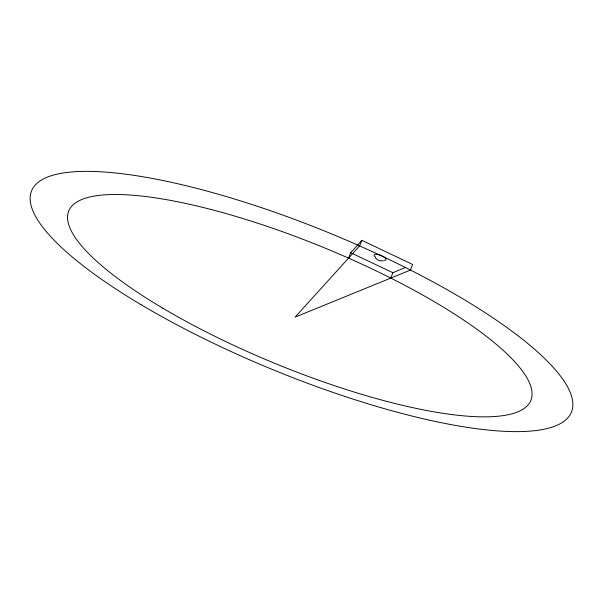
<?xml version="1.0" encoding="UTF-8"?>
<svg xmlns="http://www.w3.org/2000/svg" width="603" height="603" viewBox="0 0 603 603"><rect width="100%" height="100%" fill="white"/><g stroke="black" fill="none" stroke-linecap="round" stroke-linejoin="round"><path stroke-width="0.9" d="M390.797 278.081L392.9 272.714L405.766 267.348M361.868 240.326L359.629 245.911L295.093 317.125L410.462 270.061L412.625 264.483L361.868 240.326L350.727 252.747L348.557 258.129M383.199 260.963L378.88 260.602L375.247 257.79M350.727 252.747L392.9 272.714M374.704 256.335A6.384 2.02 21.4 0 1 377.056 254.36A6.384 2.02 21.4 0 1 384.985 257.722A6.384 2.02 21.4 0 1 383.975 260.262M375.556 257.104A6.384 2.02 21.4 0 1 375.089 256.712M141.049 304.688A291.724 73.95 22.3 0 0 571.252 412.565A291.724 73.95 22.3 0 0 192.206 187.232A291.724 73.95 22.3 0 0 141.049 304.688M162.75 308.148A249.732 62.863 22.3 0 0 530.73 400.701A249.732 62.863 22.3 0 0 205.894 208.171A249.732 62.863 22.3 0 0 162.75 308.148"/></g></svg>
